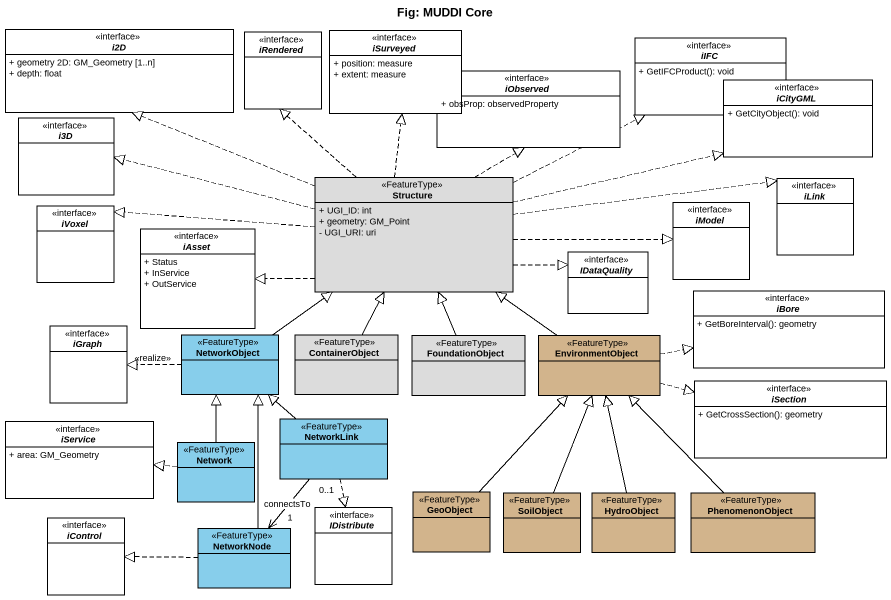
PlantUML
@startuml
title Fig: MUDDI Core
hide circle
hide empty members
skinparam classAttributeIconSize 0
interface i2D {
  + geometry 2D: GM_Geometry [1..n]
  + depth: float
}
interface iRendered
interface iSurveyed {
  + position: measure
  + extent: measure
}
interface iIFC {
  + GetIFCProduct(): void
}
interface iObserved {
  + obsProp: observedProperty
}
interface iCityGML {
  + GetCityObject(): void
}
interface i3D
class Structure <<FeatureType>> #DCDCDC {
  + UGI_ID: int
  + geometry: GM_Point
  - UGI_URI: uri
}
interface iVoxel
interface iModel
interface iLink
interface iAsset {
  + Status
  + InService
  + OutService
}
interface IDataQuality
interface iBore {
  + GetBoreInterval(): geometry
}
interface iGraph
class NetworkObject <<FeatureType>> #87CEEB
class ContainerObject <<FeatureType>> #DCDCDC
class FoundationObject <<FeatureType>> #DCDCDC
class EnvironmentObject <<FeatureType>> #D2B48C
interface iSection {
  + GetCrossSection(): geometry
}
interface iService {
  + area: GM_Geometry
}
class "Network" as Network_ <<FeatureType>> #87CEEB
class NetworkLink <<FeatureType>> #87CEEB
interface iControl
interface IDistribute
class GeoObject <<FeatureType>> #D2B48C
class SoilObject <<FeatureType>> #D2B48C
class HydroObject <<FeatureType>> #D2B48C
class PhenomenonObject <<FeatureType>> #D2B48C
class NetworkNode <<FeatureType>> #87CEEB
Structure .left.|> i2D
Structure .up.|> iRendered
Structure .up.|> iSurveyed
Structure .right.|> iIFC
Structure .up.|> iObserved
Structure .right.|> iCityGML
Structure .left.|> i3D
Structure .left.|> iVoxel
Structure .right.|> iModel
Structure .right.|> iLink
Structure .left.|> iAsset
Structure .right.|> IDataQuality
NetworkObject -up-|> Structure
NetworkObject .left.|> iGraph : <<realize>>
ContainerObject -up-|> Structure
FoundationObject -up-|> Structure
EnvironmentObject -up-|> Structure
EnvironmentObject .right.|> iBore
EnvironmentObject .right.|> iSection
Network_ -up-|> NetworkObject
Network_ .left.|> iService
NetworkLink -up-|> NetworkObject
NetworkLink ..|> IDistribute
NetworkLink "0..1" --> "1" NetworkNode : connectsTo
GeoObject -up-|> EnvironmentObject
SoilObject -up-|> EnvironmentObject
HydroObject -up-|> EnvironmentObject
PhenomenonObject -up-|> EnvironmentObject
NetworkNode -up-|> NetworkObject
NetworkNode .left.|> iControl
@enduml
